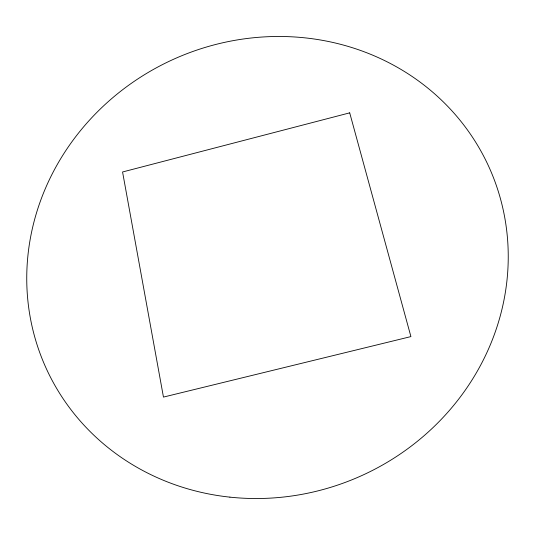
<?xml version="1.0" encoding="UTF-8"?>
<svg xmlns="http://www.w3.org/2000/svg" width="535" height="535" viewBox="0 0 535 535"><rect width="100%" height="100%" fill="white"/><g stroke="black" fill="none" stroke-linecap="round" stroke-linejoin="round"><path stroke-width="0.8" d="M349.703 112.852L122.568 171.976L163.456 397.084L410.913 336.595L349.703 112.852M229.903 497.142A243.211 228.445 -24.4 0 0 492.233 174.584A243.211 228.445 -24.4 0 0 80.357 130.774A243.211 228.445 -24.4 0 0 229.903 497.142"/></g></svg>
